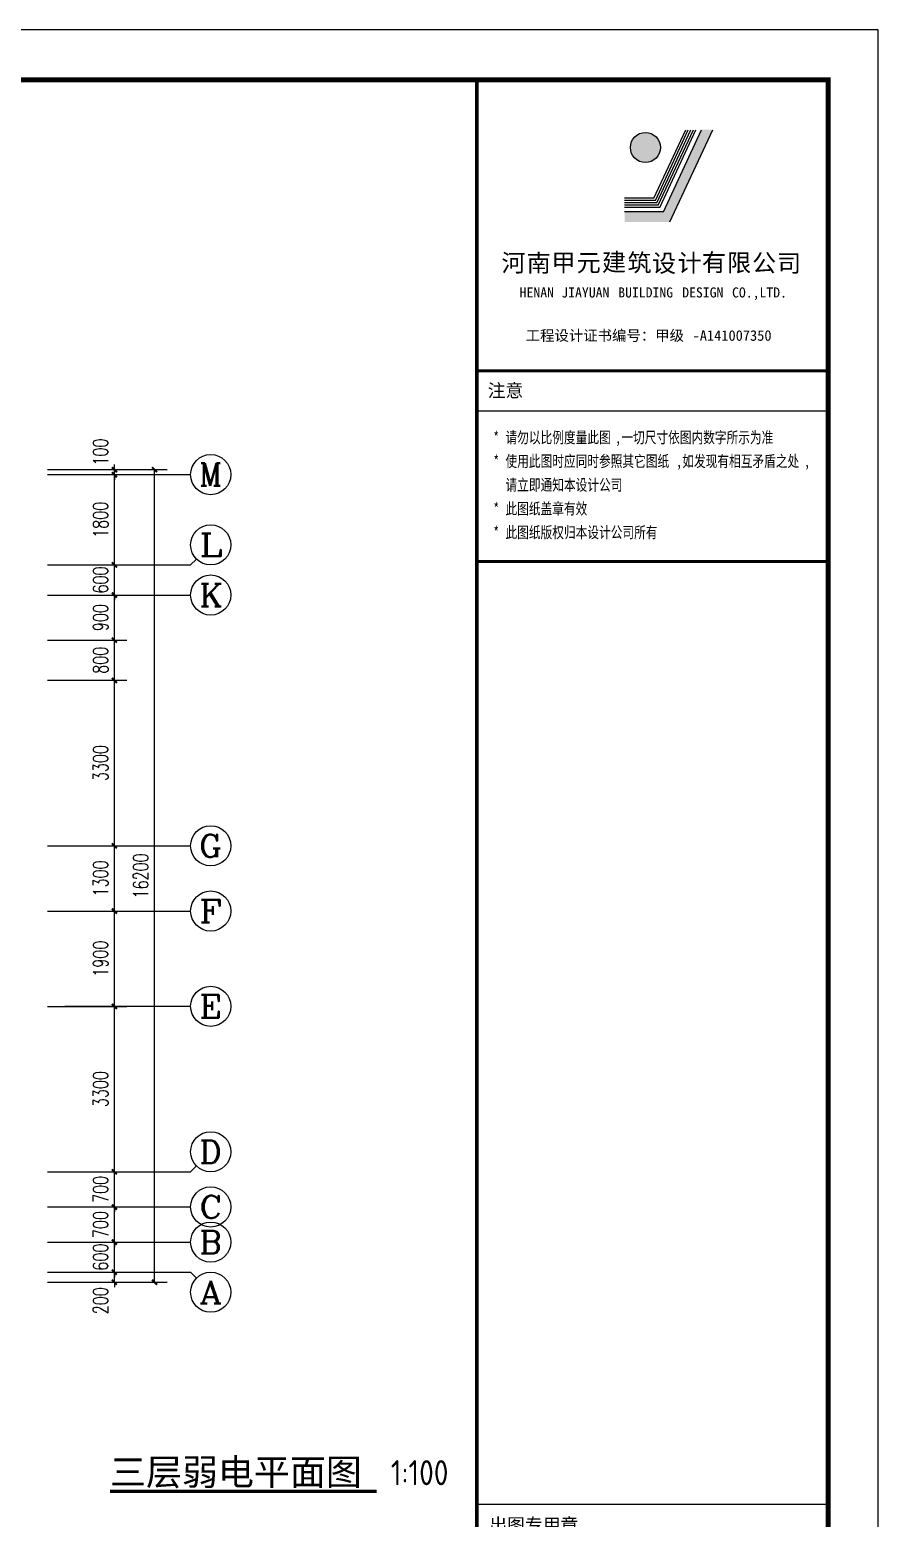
# Model space of a CAD drawing. Extents: x -993182 to -819982, y 169304 to 600104.
# Drawn here: x -836894 to -819982, y 327829 to 357504 of the extents above; entities that cross this region are included whole.
import ezdxf
from ezdxf.enums import TextEntityAlignment as Align

# ---------------------------------------------------------------- set-up
doc = ezdxf.new("R2010")
doc.units = 0
doc.header["$LTSCALE"] = 1000
doc.header["$MEASUREMENT"] = 0
for name, color, linetype in [('AXIS', 3, 'Continuous'), ('AXIS_TEXT', 7, 'Continuous'), ('DIM_SYMB', 3, 'Continuous'), ('PUB_TITLE', 146, 'Continuous'), ('面层', 215, 'Continuous')]:
    doc.layers.add(name, color=color, linetype=linetype)
doc.styles.add('-黑体', font='simhei.ttf')
doc.styles.add('300', font='', dxfattribs={"width": 0.75, "height": 300})
doc.styles.add('_TCH_AXIS', font='COMPLEX', dxfattribs={"bigfont": 'GBCBIG'})
doc.styles.add('_TCH_DIM_T3', font='SIMPLEX', dxfattribs={"width": 0.705882, "bigfont": 'GBCBIG'})
doc.styles.add('COMPLEX', font='COMPLEX')
doc.styles.get("Standard").update_dxf_attribs({"font": 'gbenor.shx', "bigfont": 'gbcbig.shx'})
doc.styles.add('THT', font='simhei.ttf')
doc.styles.get('300').set_extended_font_data('SimSun')
doc.dimstyles.new('_TCH_ARCH&&100', dxfattribs={"dimtxt": 297.5, "dimasz": 100, "dimexe": 250, "dimexo": 300, "dimgap": 126.25, "dimtad": 1, "dimdec": 0, "dimzin": 0, "dimdsep": 46, "dimtxsty": '_TCH_DIM_T3', "dimblk": 'ARCHTICK', "dimcen": 0.09, "dimclrt": 7, "dimazin": 2, "dimtfac": 1, "dimtdec": 0, "dimtix": 1, "dimtmove": 2, "dimatfit": 3, "dimfxl": 0, "dimtolj": 1, "dimtzin": 0, "dimarcsym": 0})

# ---------------------------------------------------------------- blocks, each defined once
blk = doc.blocks.new('_AXISO')
blk.add_circle((0, 0), 0.5)
at = {"layer": 'AXIS_TEXT', "style": 'COMPLEX', "width": 1.041667}
blk.add_attdef('A', text='', height=0.56, dxfattribs=at).set_placement((-0.25, -0.28), (0.25, -0.28), align=Align.FIT)
blk = doc.blocks.new('_ArchTick')
at = {"color": 0, "linetype": 'ByBlock', "const_width": 0.4}
blk.add_lwpolyline([(-0.5, -0.5), (0.5, 0.5)], dxfattribs=at)
blk = doc.blocks.new('*D298')
at = {"layer": 'AXIS', "color": 0, "lineweight": -2}
for p, q in [((-197701, -395585), (-195318, -395585)), ((-195568, -411785), (-195568, -395585)), ((-197701, -411785), (-195318, -411785))]:
    blk.add_line(p, q, dxfattribs=at)
at = {"layer": 'Defpoints', "color": 0}
for p in [(-198001, -395585), (-195568, -395585), (-198001, -411785)]:
    blk.add_point(p, dxfattribs=at)
at = {"layer": 'AXIS', "color": 0, "lineweight": -2, "xscale": 100, "yscale": 100, "zscale": 100}
for p, rotation in [((-195568, -395585), 90), ((-195568, -411785), 270)]:
    blk.add_blockref('_ArchTick', p, dxfattribs=dict(at, rotation=rotation))
at = {"layer": 'AXIS', "color": 7, "insert": (-195843, -403685), "char_height": 297.5, "attachment_point": 5, "rotation": 90, "style": '_TCH_DIM_T3'}
blk.add_mtext('\\A1;16200', dxfattribs=at)
blk = doc.blocks.new('*D299')
at = {"layer": 'AXIS', "color": 0, "lineweight": -2}
for p, q in [((-197701, -411585), (-196118, -411585)), ((-196368, -411585), (-196368, -411485)), ((-196368, -411785), (-196368, -411585)), ((-197701, -411785), (-196118, -411785)), ((-196368, -411785), (-196368, -411885))]:
    blk.add_line(p, q, dxfattribs=at)
at = {"layer": 'Defpoints', "color": 0}
for p in [(-198001, -411585), (-196368, -411585), (-198001, -411785)]:
    blk.add_point(p, dxfattribs=at)
at = {"layer": 'AXIS', "color": 0, "lineweight": -2, "xscale": 100, "yscale": 100, "zscale": 100}
for p, rotation in [((-196368, -411585), 270), ((-196368, -411785), 90)]:
    blk.add_blockref('_ArchTick', p, dxfattribs=dict(at, rotation=rotation))
at = {"layer": 'AXIS', "color": 7, "insert": (-196643, -412155), "char_height": 297.5, "attachment_point": 5, "rotation": 90, "style": '_TCH_DIM_T3'}
blk.add_mtext('\\A1;200', dxfattribs=at)
blk = doc.blocks.new('*D300')
at = {"layer": 'AXIS', "color": 0, "lineweight": -2}
for p, q in [((-197701, -410985), (-196118, -410985)), ((-196368, -410985), (-196368, -410885)), ((-196368, -411585), (-196368, -410985)), ((-197701, -411585), (-196118, -411585)), ((-196368, -411585), (-196368, -411685))]:
    blk.add_line(p, q, dxfattribs=at)
at = {"layer": 'Defpoints', "color": 0}
for p in [(-198001, -410985), (-196368, -410985), (-198001, -411585)]:
    blk.add_point(p, dxfattribs=at)
at = {"layer": 'AXIS', "color": 0, "lineweight": -2, "xscale": 100, "yscale": 100, "zscale": 100}
for p, rotation in [((-196368, -410985), 270), ((-196368, -411585), 90)]:
    blk.add_blockref('_ArchTick', p, dxfattribs=dict(at, rotation=rotation))
at = {"layer": 'AXIS', "color": 7, "insert": (-196643, -411285), "char_height": 297.5, "attachment_point": 5, "rotation": 90, "style": '_TCH_DIM_T3'}
blk.add_mtext('\\A1;600', dxfattribs=at)
blk = doc.blocks.new('*D301')
at = {"layer": 'AXIS', "color": 0, "lineweight": -2}
for p, q in [((-197701, -410285), (-196118, -410285)), ((-196368, -410285), (-196368, -410185)), ((-196368, -410985), (-196368, -410285)), ((-197701, -410985), (-196118, -410985)), ((-196368, -410985), (-196368, -411085))]:
    blk.add_line(p, q, dxfattribs=at)
at = {"layer": 'Defpoints', "color": 0}
for p in [(-198001, -410285), (-196368, -410285), (-198001, -410985)]:
    blk.add_point(p, dxfattribs=at)
at = {"layer": 'AXIS', "color": 0, "lineweight": -2, "xscale": 100, "yscale": 100, "zscale": 100}
for p, rotation in [((-196368, -410285), 270), ((-196368, -410985), 90)]:
    blk.add_blockref('_ArchTick', p, dxfattribs=dict(at, rotation=rotation))
at = {"layer": 'AXIS', "color": 7, "insert": (-196643, -410635), "char_height": 297.5, "attachment_point": 5, "rotation": 90, "style": '_TCH_DIM_T3'}
blk.add_mtext('\\A1;700', dxfattribs=at)
blk = doc.blocks.new('*D302')
at = {"layer": 'AXIS', "color": 0, "lineweight": -2}
for p, q in [((-196368, -409585), (-196368, -409485)), ((-197701, -409585), (-196118, -409585)), ((-196368, -410285), (-196368, -409585)), ((-197701, -410285), (-196118, -410285)), ((-196368, -410285), (-196368, -410385))]:
    blk.add_line(p, q, dxfattribs=at)
at = {"layer": 'Defpoints', "color": 0}
for p in [(-198001, -409585), (-196368, -409585), (-198001, -410285)]:
    blk.add_point(p, dxfattribs=at)
at = {"layer": 'AXIS', "color": 0, "lineweight": -2, "xscale": 100, "yscale": 100, "zscale": 100}
for p, rotation in [((-196368, -409585), 270), ((-196368, -410285), 90)]:
    blk.add_blockref('_ArchTick', p, dxfattribs=dict(at, rotation=rotation))
at = {"layer": 'AXIS', "color": 7, "insert": (-196643, -409935), "char_height": 297.5, "attachment_point": 5, "rotation": 90, "style": '_TCH_DIM_T3'}
blk.add_mtext('\\A1;700', dxfattribs=at)
blk = doc.blocks.new('*D303')
at = {"layer": 'AXIS', "color": 0, "lineweight": -2}
for p, q in [((-197701, -406285), (-196118, -406285)), ((-196368, -409585), (-196368, -406285)), ((-197701, -409585), (-196118, -409585))]:
    blk.add_line(p, q, dxfattribs=at)
at = {"layer": 'Defpoints', "color": 0}
for p in [(-198001, -406285), (-196368, -406285), (-198001, -409585)]:
    blk.add_point(p, dxfattribs=at)
at = {"layer": 'AXIS', "color": 0, "lineweight": -2, "xscale": 100, "yscale": 100, "zscale": 100}
for p, rotation in [((-196368, -406285), 90), ((-196368, -409585), 270)]:
    blk.add_blockref('_ArchTick', p, dxfattribs=dict(at, rotation=rotation))
at = {"layer": 'AXIS', "color": 7, "insert": (-196643, -407935), "char_height": 297.5, "attachment_point": 5, "rotation": 90, "style": '_TCH_DIM_T3'}
blk.add_mtext('\\A1;3300', dxfattribs=at)
blk = doc.blocks.new('*D304')
at = {"layer": 'AXIS', "color": 0, "lineweight": -2}
for p, q in [((-197701, -404385), (-196118, -404385)), ((-196368, -406285), (-196368, -404385)), ((-197701, -406285), (-196118, -406285))]:
    blk.add_line(p, q, dxfattribs=at)
at = {"layer": 'Defpoints', "color": 0}
for p in [(-198001, -404385), (-196368, -404385), (-198001, -406285)]:
    blk.add_point(p, dxfattribs=at)
at = {"layer": 'AXIS', "color": 0, "lineweight": -2, "xscale": 100, "yscale": 100, "zscale": 100}
for p, rotation in [((-196368, -404385), 90), ((-196368, -406285), 270)]:
    blk.add_blockref('_ArchTick', p, dxfattribs=dict(at, rotation=rotation))
at = {"layer": 'AXIS', "color": 7, "insert": (-196643, -405335), "char_height": 297.5, "attachment_point": 5, "rotation": 90, "style": '_TCH_DIM_T3'}
blk.add_mtext('\\A1;1900', dxfattribs=at)
blk = doc.blocks.new('*D305')
at = {"layer": 'AXIS', "color": 0, "lineweight": -2}
for p, q in [((-197701, -403085), (-196118, -403085)), ((-196368, -404385), (-196368, -403085)), ((-197701, -404385), (-196118, -404385))]:
    blk.add_line(p, q, dxfattribs=at)
at = {"layer": 'Defpoints', "color": 0}
for p in [(-198001, -403085), (-196368, -403085), (-198001, -404385)]:
    blk.add_point(p, dxfattribs=at)
at = {"layer": 'AXIS', "color": 0, "lineweight": -2, "xscale": 100, "yscale": 100, "zscale": 100}
for p, rotation in [((-196368, -403085), 90), ((-196368, -404385), 270)]:
    blk.add_blockref('_ArchTick', p, dxfattribs=dict(at, rotation=rotation))
at = {"layer": 'AXIS', "color": 7, "insert": (-196643, -403735), "char_height": 297.5, "attachment_point": 5, "rotation": 90, "style": '_TCH_DIM_T3'}
blk.add_mtext('\\A1;1300', dxfattribs=at)
blk = doc.blocks.new('*D306')
at = {"layer": 'AXIS', "color": 0, "lineweight": -2}
for p, q in [((-197701, -399785), (-196118, -399785)), ((-196368, -403085), (-196368, -399785)), ((-197701, -403085), (-196118, -403085))]:
    blk.add_line(p, q, dxfattribs=at)
at = {"layer": 'Defpoints', "color": 0}
for p in [(-198001, -399785), (-196368, -399785), (-198001, -403085)]:
    blk.add_point(p, dxfattribs=at)
at = {"layer": 'AXIS', "color": 0, "lineweight": -2, "xscale": 100, "yscale": 100, "zscale": 100}
for p, rotation in [((-196368, -399785), 90), ((-196368, -403085), 270)]:
    blk.add_blockref('_ArchTick', p, dxfattribs=dict(at, rotation=rotation))
at = {"layer": 'AXIS', "color": 7, "insert": (-196643, -401435), "char_height": 297.5, "attachment_point": 5, "rotation": 90, "style": '_TCH_DIM_T3'}
blk.add_mtext('\\A1;3300', dxfattribs=at)
blk = doc.blocks.new('*D307')
at = {"layer": 'AXIS', "color": 0, "lineweight": -2}
for p, q in [((-197701, -398985), (-196118, -398985)), ((-196368, -399785), (-196368, -398985)), ((-197701, -399785), (-196118, -399785))]:
    blk.add_line(p, q, dxfattribs=at)
at = {"layer": 'Defpoints', "color": 0}
for p in [(-198001, -398985), (-196368, -398985), (-198001, -399785)]:
    blk.add_point(p, dxfattribs=at)
at = {"layer": 'AXIS', "color": 0, "lineweight": -2, "xscale": 100, "yscale": 100, "zscale": 100}
for p, rotation in [((-196368, -398985), 90), ((-196368, -399785), 270)]:
    blk.add_blockref('_ArchTick', p, dxfattribs=dict(at, rotation=rotation))
at = {"layer": 'AXIS', "color": 7, "insert": (-196643, -399385), "char_height": 297.5, "attachment_point": 5, "rotation": 90, "style": '_TCH_DIM_T3'}
blk.add_mtext('\\A1;800', dxfattribs=at)
blk = doc.blocks.new('*D308')
at = {"layer": 'AXIS', "color": 0, "lineweight": -2}
for p, q in [((-197701, -398085), (-196118, -398085)), ((-196368, -398985), (-196368, -398085)), ((-197701, -398985), (-196118, -398985))]:
    blk.add_line(p, q, dxfattribs=at)
at = {"layer": 'Defpoints', "color": 0}
for p in [(-198001, -398085), (-196368, -398085), (-198001, -398985)]:
    blk.add_point(p, dxfattribs=at)
at = {"layer": 'AXIS', "color": 0, "lineweight": -2, "xscale": 100, "yscale": 100, "zscale": 100}
for p, rotation in [((-196368, -398085), 90), ((-196368, -398985), 270)]:
    blk.add_blockref('_ArchTick', p, dxfattribs=dict(at, rotation=rotation))
at = {"layer": 'AXIS', "color": 7, "insert": (-196643, -398535), "char_height": 297.5, "attachment_point": 5, "rotation": 90, "style": '_TCH_DIM_T3'}
blk.add_mtext('\\A1;900', dxfattribs=at)
blk = doc.blocks.new('*D309')
at = {"layer": 'AXIS', "color": 0, "lineweight": -2}
for p, q in [((-197701, -397485), (-196118, -397485)), ((-196368, -397485), (-196368, -397385)), ((-196368, -398085), (-196368, -397485)), ((-197701, -398085), (-196118, -398085)), ((-196368, -398085), (-196368, -398185))]:
    blk.add_line(p, q, dxfattribs=at)
at = {"layer": 'Defpoints', "color": 0}
for p in [(-198001, -397485), (-196368, -397485), (-198001, -398085)]:
    blk.add_point(p, dxfattribs=at)
at = {"layer": 'AXIS', "color": 0, "lineweight": -2, "xscale": 100, "yscale": 100, "zscale": 100}
for p, rotation in [((-196368, -397485), 270), ((-196368, -398085), 90)]:
    blk.add_blockref('_ArchTick', p, dxfattribs=dict(at, rotation=rotation))
at = {"layer": 'AXIS', "color": 7, "insert": (-196643, -397785), "char_height": 297.5, "attachment_point": 5, "rotation": 90, "style": '_TCH_DIM_T3'}
blk.add_mtext('\\A1;600', dxfattribs=at)
blk = doc.blocks.new('*D310')
at = {"layer": 'AXIS', "color": 0, "lineweight": -2}
for p, q in [((-197701, -395685), (-196118, -395685)), ((-196368, -397485), (-196368, -395685)), ((-197701, -397485), (-196118, -397485))]:
    blk.add_line(p, q, dxfattribs=at)
at = {"layer": 'Defpoints', "color": 0}
for p in [(-198001, -395685), (-196368, -395685), (-198001, -397485)]:
    blk.add_point(p, dxfattribs=at)
at = {"layer": 'AXIS', "color": 0, "lineweight": -2, "xscale": 100, "yscale": 100, "zscale": 100}
for p, rotation in [((-196368, -395685), 90), ((-196368, -397485), 270)]:
    blk.add_blockref('_ArchTick', p, dxfattribs=dict(at, rotation=rotation))
at = {"layer": 'AXIS', "color": 7, "insert": (-196643, -396585), "char_height": 297.5, "attachment_point": 5, "rotation": 90, "style": '_TCH_DIM_T3'}
blk.add_mtext('\\A1;1800', dxfattribs=at)
blk = doc.blocks.new('*D311')
at = {"layer": 'AXIS', "color": 0, "lineweight": -2}
for p, q in [((-196368, -395585), (-196368, -395485)), ((-197701, -395585), (-196118, -395585)), ((-197701, -395685), (-196118, -395685)), ((-196368, -395685), (-196368, -395585)), ((-196368, -395685), (-196368, -395785))]:
    blk.add_line(p, q, dxfattribs=at)
at = {"layer": 'Defpoints', "color": 0}
for p in [(-198001, -395585), (-198001, -395685), (-196368, -395585)]:
    blk.add_point(p, dxfattribs=at)
at = {"layer": 'AXIS', "color": 0, "lineweight": -2, "xscale": 100, "yscale": 100, "zscale": 100}
for p, rotation in [((-196368, -395585), 270), ((-196368, -395685), 90)]:
    blk.add_blockref('_ArchTick', p, dxfattribs=dict(at, rotation=rotation))
at = {"layer": 'AXIS', "color": 7, "insert": (-196643, -395235), "char_height": 297.5, "attachment_point": 5, "rotation": 90, "style": '_TCH_DIM_T3'}
blk.add_mtext('\\A1;100', dxfattribs=at)
blk = doc.blocks.new('A$C61A6557E')
at = {"layer": 'PUB_TITLE'}
blk.add_hatch(color=256, dxfattribs=at).paths.add_polyline_path([(4727, 56407), (4502, 56407), (3742, 54772), (2969, 54772), (2969, 54568), (3872, 54568)])
h = blk.add_hatch(color=256, dxfattribs=at)
edge = h.paths.add_edge_path()
edge.add_ellipse((3384, 56052), major_axis=(-212, 212), ratio=1, start_angle=0, end_angle=360)
for p, q in [((3554, 55043), (4189, 56407)), ((3583, 54997), (4239, 56407)), ((3612, 54951), (4290, 56407)), ((3641, 54905), (4341, 56407)), ((3671, 54859), (4391, 56407)), ((3742, 54772), (4502, 56407)), ((3872, 54568), (4727, 56407)), ((3554, 55043), (2969, 55043)), ((3583, 54997), (2969, 54997)), ((3612, 54951), (2969, 54951)), ((3641, 54905), (2969, 54905)), ((3671, 54859), (2969, 54859)), ((3742, 54772), (2969, 54772)), ((41, 51600), (7025, 51600)), ((7052, 51600), (41, 51600)), ((41, 51600), (7052, 51600)), ((57, 51600), (7068, 51600)), ((41, 50800), (7052, 50800)), ((41, 50800), (7052, 50800)), ((25, 47800), (7025, 47800)), ((7025, 29000), (14, 29000))]:
    blk.add_line(p, q, dxfattribs=at)
at = {"layer": 'PUB_TITLE', "const_width": 75}
blk.add_lwpolyline([(25, 0), (7025, 0), (7025, 57400), (25, 57400)], close=True, dxfattribs=at)
at = {"layer": 'PUB_TITLE'}
for points, const_width in [([(25, 0), (25, 57400)], 75), ([(25, 57400), (25, 50733)], 60), ([(25, 0), (25, 57400)], 40), ([(7052, 51600), (41, 51600)], 60), ([(25, 50733), (25, 0)], 60), ([(41, 47800), (7052, 47800)], 56.5), ([(41, 47800), (7052, 47800)], 56.5)]:
    blk.add_lwpolyline(points, dxfattribs=dict(at, const_width=const_width))
blk.add_lwpolyline([(25, 57400), (7025, 57400), (7025, 51600), (25, 51600)], close=True, dxfattribs=at)
blk.add_ellipse((3384, 56052), major_axis=(-212, 212), ratio=1, start_param=3.926991, end_param=10.210176, dxfattribs=at)
at = {"layer": 'PUB_TITLE', "style": 'THT'}
for s, height, p in [('河', 352, (515, 53577)), ('南', 352, (1017, 53574)), ('甲', 352, (1511, 53582)), ('元', 352, (2014, 53580)), ('建', 352, (2518, 53590)), ('筑', 352, (3026, 53580)), ('设', 352, (3515, 53570)), ('计', 352, (4024, 53575)), ('有', 352, (4511, 53585)), ('限', 352, (5012, 53581)), ('公', 352, (5509, 53576)), ('司', 352, (6006, 53569)), ('HENAN', 201.1, (878, 53062)), ('JIAYUAN', 201.1, (1708, 53062)), ('BUILDING', 201.1, (2842, 53062)), ('DESIGN', 201.1, (4118, 53062)), ('CO.,LTD.', 201.1, (5111, 53062)), ('工程设计证书编号：甲级', 210.3, (998, 52199)), ('-A141007350', 210.3, (4325, 52199)), ('注意', 260, (241, 51078))]:
    blk.add_text(s, height=height, dxfattribs=at).set_placement(p)
at = {"layer": 'PUB_TITLE', "style": '300', "width": 0.75}
for s, height, p in [('*', 228, (352, 50158)), ('请勿以比例度量此图', 227.8, (595, 50158)), (',', 228, (2782, 50158)), ('一切尺寸依图内数字所示为准', 227.85, (2904, 50158)), ('*', 228, (352, 49685)), ('使用此图时应同时参照其它图纸', 227.85, (595, 49685)), ('如发现有相互矛盾之处', 227.8, (4119, 49685)), (',', 228, (3998, 49685)), (',', 228, (6549, 49685)), ('请立即通知本设计公司', 227.8, (595, 49212)), ('*', 228, (352, 48739)), ('此图纸盖章有效', 227.8, (595, 48739)), ('*', 228, (352, 48266)), ('此图纸版权归本设计公司所有', 227.85, (595, 48266))]:
    blk.add_text(s, height=height, dxfattribs=at).set_placement(p)
at = {"layer": 'PUB_TITLE', "style": 'THT'}
blk.add_text('出图专用章', height=260, dxfattribs=at).set_placement((1160, 28600), align=Align.MIDDLE)
blk = doc.blocks.new('5#、7#楼参照')
at = {"layer": 'AXIS'}
for p, q in [((-197353.7, -395684.6), (-194848.1, -395684.6)), ((-197353.7, -397484.6), (-194848.1, -397484.6)), ((-194730.9, -397367.4), (-194848.1, -397484.6)), ((-197353.7, -398084.6), (-194848.1, -398084.6)), ((-197353.7, -403084.6), (-194848.1, -403084.6)), ((-197353.7, -404384.6), (-194848.1, -404384.6)), ((-197353.7, -406284.6), (-194848.1, -406284.6)), ((-194730.9, -409467.4), (-194848.1, -409584.6)), ((-197353.7, -409584.6), (-194848.1, -409584.6)), ((-197353.7, -410284.6), (-194848.1, -410284.6)), ((-197353.7, -410984.6), (-194848.1, -410984.6)), ((-197353.7, -411584.6), (-194848.1, -411584.6)), ((-194730.9, -411701.7), (-194848.1, -411584.6))]:
    blk.add_line(p, q, dxfattribs=at)
at = {"layer": 'PUB_TITLE'}
blk.add_lwpolyline([(-265242.7, -446215.5), (-181142.7, -446215.5), (-181142.7, -386815.5), (-265242.7, -386815.5)], close=True, dxfattribs=at)
at = {"layer": 'PUB_TITLE', "const_width": 100}
blk.add_lwpolyline([(-262742.7, -445215.5), (-182142.7, -445215.5), (-182142.7, -387815.5), (-262742.7, -387815.5)], close=True, dxfattribs=at)
at = {"layer": 'AXIS'}
ref = blk.add_blockref('_AXISO', (-194448.1, -395684.6), dxfattribs=dict(at, xscale=800, yscale=800, zscale=800))
ref.add_attrib('A', 'M', dxfattribs={"layer": 'AXIS_TEXT', "height": 452.5, "style": '_TCH_AXIS'}).set_placement((-194674.3, -395910.8), (-194221.8, -395910.8), align=Align.FIT)
ref = blk.add_blockref('_AXISO', (-194448.1, -397084.6), dxfattribs=dict(at, xscale=800, yscale=800, zscale=800))
ref.add_attrib('A', 'L', dxfattribs={"layer": 'AXIS_TEXT', "height": 452.5, "style": '_TCH_AXIS', "width": 1.4}).set_placement((-194674.3, -397310.8), (-194221.8, -397310.8), align=Align.FIT)
ref = blk.add_blockref('_AXISO', (-194448.1, -398084.6), dxfattribs=dict(at, xscale=800, yscale=800, zscale=800))
ref.add_attrib('A', 'K', dxfattribs={"layer": 'AXIS_TEXT', "height": 452.5, "style": '_TCH_AXIS', "width": 1.105263}).set_placement((-194674.3, -398310.8), (-194221.8, -398310.8), align=Align.FIT)
ref = blk.add_blockref('_AXISO', (-194448.1, -403084.6), dxfattribs=dict(at, xscale=800, yscale=800, zscale=800))
ref.add_attrib('A', 'G', dxfattribs={"layer": 'AXIS_TEXT', "height": 452.5, "style": '_TCH_AXIS', "width": 1.166667}).set_placement((-194674.3, -403310.8), (-194221.8, -403310.8), align=Align.FIT)
ref = blk.add_blockref('_AXISO', (-194448.1, -404384.6), dxfattribs=dict(at, xscale=800, yscale=800, zscale=800))
ref.add_attrib('A', 'F', dxfattribs={"layer": 'AXIS_TEXT', "height": 452.5, "style": '_TCH_AXIS', "width": 1.3125}).set_placement((-194674.3, -404610.8), (-194221.8, -404610.8), align=Align.FIT)
ref = blk.add_blockref('_AXISO', (-194448.1, -406284.6), dxfattribs=dict(at, xscale=800, yscale=800, zscale=800))
ref.add_attrib('A', 'E', dxfattribs={"layer": 'AXIS_TEXT', "height": 452.5, "style": '_TCH_AXIS', "width": 1.3125}).set_placement((-194674.3, -406510.8), (-194221.8, -406510.8), align=Align.FIT)
ref = blk.add_blockref('_AXISO', (-194448.1, -409184.6), dxfattribs=dict(at, xscale=800, yscale=800, zscale=800))
ref.add_attrib('A', 'D', dxfattribs={"layer": 'AXIS_TEXT', "height": 452.5, "style": '_TCH_AXIS', "width": 1.235294}).set_placement((-194674.3, -409410.8), (-194221.8, -409410.8), align=Align.FIT)
ref = blk.add_blockref('_AXISO', (-194448.1, -410284.6), dxfattribs=dict(at, xscale=800, yscale=800, zscale=800))
ref.add_attrib('A', 'C', dxfattribs={"layer": 'AXIS_TEXT', "height": 452.5, "style": '_TCH_AXIS', "width": 1.4}).set_placement((-194674.3, -410510.8), (-194221.8, -410510.8), align=Align.FIT)
ref = blk.add_blockref('_AXISO', (-194448.1, -410984.6), dxfattribs=dict(at, xscale=800, yscale=800, zscale=800))
ref.add_attrib('A', 'B', dxfattribs={"layer": 'AXIS_TEXT', "height": 452.5, "style": '_TCH_AXIS', "width": 1.235294}).set_placement((-194674.3, -411210.8), (-194221.8, -411210.8), align=Align.FIT)
ref = blk.add_blockref('_AXISO', (-194448.1, -411984.6), dxfattribs=dict(at, xscale=800, yscale=800, zscale=800))
ref.add_attrib('A', 'A', dxfattribs={"layer": 'AXIS_TEXT', "height": 452.5, "style": '_TCH_AXIS', "width": 1.166667}).set_placement((-194674.3, -412210.8), (-194221.8, -412210.8), align=Align.FIT)
for base, p1, p2, picture, middle in [((-196368.1, -395584.6), (-198001, -395684.6), (-198001, -395584.6), '*D311', (-196643.1, -395234.6)), ((-196368.1, -411584.6), (-198001, -411784.6), (-198001, -411584.6), '*D299', (-196643.1, -412154.6))]:
    dim = blk.add_linear_dim(base=base, p1=p1, p2=p2, angle=90, dimstyle='_TCH_ARCH&&100', dxfattribs=at)
    dim.commit()
    dim.dimension.update_dxf_attribs({"geometry": picture, "text_midpoint": middle, "dimtype": 129})
for p1, p2, distance, picture, middle in [((-198001, -411784.6), (-198001, -395584.6), -2432.9, '*D298', (-195843.1, -403684.6)), ((-198001, -397484.6), (-198001, -395684.6), -1632.9, '*D310', (-196643.1, -396584.6)), ((-198001, -398084.6), (-198001, -397484.6), -1632.9, '*D309', (-196643.1, -397784.6)), ((-198001, -398984.6), (-198001, -398084.6), -1632.9, '*D308', (-196643.1, -398534.6)), ((-198001, -399784.6), (-198001, -398984.6), -1632.9, '*D307', (-196643.1, -399384.6)), ((-198001, -403084.6), (-198001, -399784.6), -1632.9, '*D306', (-196643.1, -401434.6)), ((-198001, -404384.6), (-198001, -403084.6), -1632.9, '*D305', (-196643.1, -403734.6)), ((-198001, -406284.6), (-198001, -404384.6), -1632.9, '*D304', (-196643.1, -405334.6)), ((-198001, -409584.6), (-198001, -406284.6), -1632.9, '*D303', (-196643.1, -407934.6)), ((-198001, -410284.6), (-198001, -409584.6), -1632.9, '*D302', (-196643.1, -409934.6)), ((-198001, -410984.6), (-198001, -410284.6), -1632.9, '*D301', (-196643.1, -410634.6)), ((-198001, -411584.6), (-198001, -410984.6), -1632.9, '*D300', (-196643.1, -411284.6))]:
    dim = blk.add_aligned_dim(p1=p1, p2=p2, distance=distance, dimstyle='_TCH_ARCH&&100', dxfattribs=at)
    dim.commit()
    dim.dimension.update_dxf_attribs({"geometry": picture, "text_midpoint": middle})

msp = doc.modelspace()

# ---------------------------------------------------------------- linework, layer by layer
at = {"layer": 'DIM_SYMB', "const_width": 70}
msp.add_lwpolyline([(-835295, 328364), (-829978, 328364)], dxfattribs=at)

# ---------------------------------------------------------------- block references
msp.add_blockref('A$C61A6557E', (-828007, 299104))
at = {"layer": '面层'}
msp.add_blockref('5#、7#楼参照', (-638840, 744319), dxfattribs=at)

# ---------------------------------------------------------------- texts
at = {"layer": 'DIM_SYMB', "color": 7, "style": '-黑体'}
msp.add_text('三层弱电平面图', height=525.7, dxfattribs=at).set_placement((-835295, 328487, 153000))
at = {"layer": 'DIM_SYMB', "color": 7}
msp.add_text('1:100', height=500, dxfattribs=at).set_placement((-829698, 328487, 153000))

doc.saveas('drawing.dxf')
